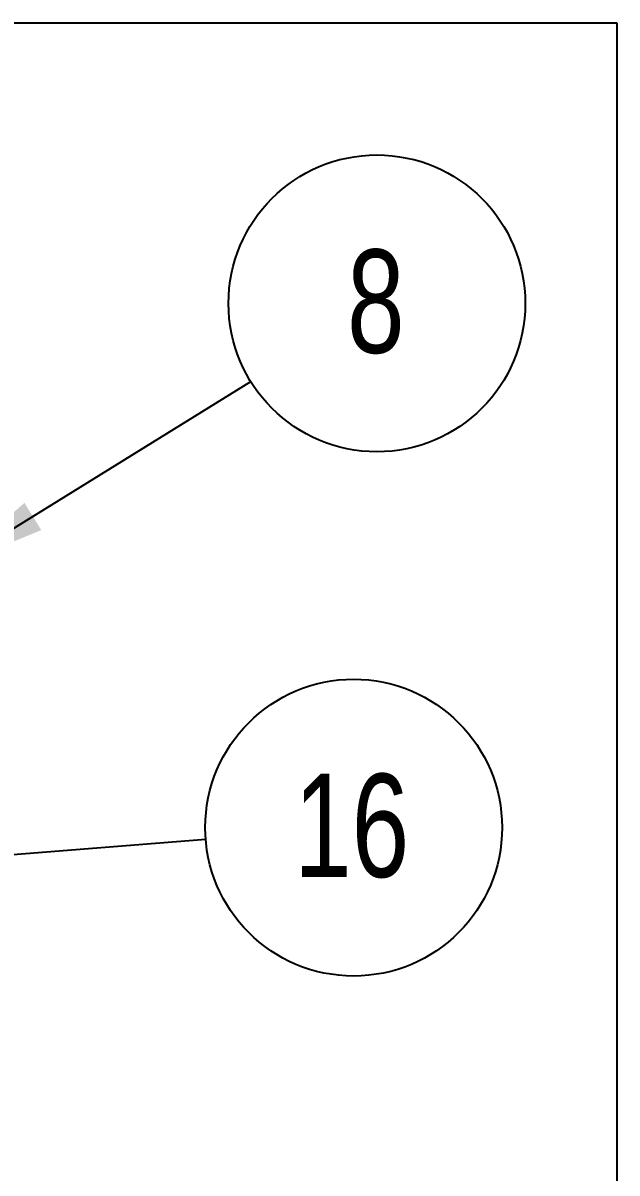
# Model space of a CAD drawing. Header units: millimetres. Extents: x 0 to 279, y 0 to 216.
# Drawn here: x 44.19 to 64.33, y 27.17 to 66.16 of the extents above; entities that cross this region are included whole.
import ezdxf

# ---------------------------------------------------------------- set-up
doc = ezdxf.new("R2010")
doc.units = ezdxf.units.MM
doc.layers.add('TITLE_BLOCK_BORDER', color=7, linetype='Continuous')
doc.styles.add('SLDTEXTSTYLE0', font='TXT', dxfattribs={"width": 0.75})
doc.dimstyles.new('SLDDIMSTYLE0', dxfattribs={"dimtxt": 0.18, "dimasz": 3.302, "dimexe": 0, "dimexo": 0.0625, "dimgap": 0, "dimtad": 0, "dimtih": 1, "dimtoh": 1, "dimdec": 0, "dimrnd": 1e-09, "dimzin": 0, "dimdsep": 46, "dimtxsty": 'Standard', "dimsah": 1, "dimcen": 0.09, "dimadec": 0, "dimazin": 0, "dimtfac": 3.302, "dimtdec": 0, "dimtofl": 0, "dimtmove": 0, "dimatfit": 3, "dimfxl": 1, "dimfrac": 2, "dimtolj": 1, "dimtzin": 0, "dimarcsym": 0})
doc.dimstyles.new('SLDDIMSTYLE1', dxfattribs={"dimtxt": 0.18, "dimasz": 1.016, "dimexe": 0, "dimexo": 0.0625, "dimgap": 0, "dimtad": 0, "dimtih": 1, "dimtoh": 1, "dimdec": 0, "dimrnd": 1e-09, "dimzin": 0, "dimdsep": 46, "dimtxsty": 'Standard', "dimblk1": 'DOT', "dimblk2": 'DOT', "dimsah": 1, "dimcen": 0.09, "dimadec": 0, "dimazin": 0, "dimtfac": 1.016, "dimtdec": 0, "dimtofl": 0, "dimtmove": 0, "dimatfit": 3, "dimldrblk": 'DOT', "dimfxl": 1, "dimfrac": 2, "dimtolj": 1, "dimtzin": 0, "dimarcsym": 0})

# ---------------------------------------------------------------- blocks, each defined once
blk = doc.blocks.new('SW_NOTE_16')
at = {"layer": 'TITLE_BLOCK_BORDER', "color": 0}
blk.add_circle((4.277, 2.649), 5.031, dxfattribs=at)
at = {"layer": 'TITLE_BLOCK_BORDER', "color": 0, "insert": (4.241, 4.473), "char_height": 3.5, "attachment_point": 2, "style": 'SLDTEXTSTYLE0'}
blk.add_mtext('8', dxfattribs=at)
blk = doc.blocks.new('SW_NOTE_18')
at = {"layer": 'TITLE_BLOCK_BORDER', "color": 0}
blk.add_circle((5.015, 0.394), 5.031, dxfattribs=at)
at = {"layer": 'TITLE_BLOCK_BORDER', "color": 0, "insert": (4.945, 2.218), "char_height": 3.5, "attachment_point": 2, "style": 'SLDTEXTSTYLE0'}
blk.add_mtext('16', dxfattribs=at)
blk = doc.blocks.new('_DOT')
at = {"color": 0, "linetype": 'ByBlock', "lineweight": -2}
blk.add_line((-0.5, 0), (-1, 0), dxfattribs=at)
at = {"color": 0, "linetype": 'ByBlock', "const_width": 0.5}
blk.add_lwpolyline([(-0.25, 0, 1), (0.25, 0, 1)], format="xyb", close=True, dxfattribs=at)

msp = doc.modelspace()

# ---------------------------------------------------------------- linework, layer by layer
at = {"layer": 'TITLE_BLOCK_BORDER'}
for p, q in [((11.75, 66.161), (64.327, 66.161)), ((64.327, 66.161), (64.327, 11.747))]:
    msp.add_line(p, q, dxfattribs=at)

# ---------------------------------------------------------------- block references
for name, p in [('SW_NOTE_16', (51.91, 54.006)), ('SW_NOTE_18', (50.384, 38.488))]:
    msp.add_blockref(name, p, dxfattribs=at)

# ---------------------------------------------------------------- leaders
for points, dimstyle in [([(41.716, 47.692), (51.91, 54.006)], 'SLDDIMSTYLE0'), ([(37.404, 37.469), (50.384, 38.488)], 'SLDDIMSTYLE1')]:
    msp.add_leader(points, dimstyle=dimstyle, dxfattribs=at)

doc.saveas('drawing.dxf')
